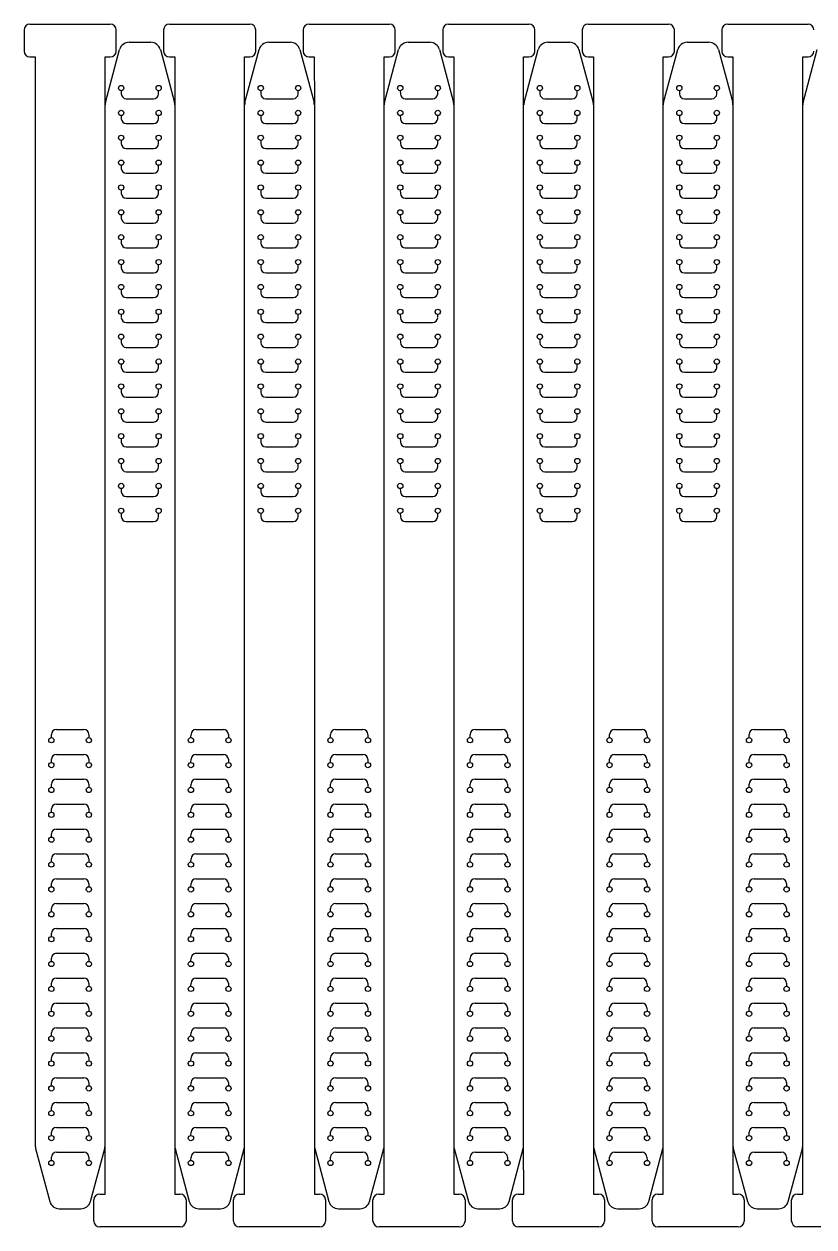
# Model space of a CAD drawing. Header units: millimetres. Extents: x 6 to 888, y 1 to 578.
# Drawn here: x 410.5 to 650.5, y 212.8 to 578.4 of the extents above; entities that cross this region are included whole.
import ezdxf

# ---------------------------------------------------------------- set-up
doc = ezdxf.new("R2010")
doc.units = ezdxf.units.MM

msp = doc.modelspace()

# ---------------------------------------------------------------- linework, layer by layer
for p, q in [((412.26, 578.37), (436.66, 578.37)), ((454.66, 578.37), (479.06, 578.37)), ((497.06, 578.37), (521.46, 578.37)), ((539.46, 578.37), (563.86, 578.37)), ((581.86, 578.37), (606.26, 578.37)), ((624.26, 578.37), (648.66, 578.37)), ((435.07, 222.83), (435.06, 237.44)), ((477.47, 222.83), (477.46, 237.44)), ((519.87, 222.83), (519.86, 237.44)), ((562.27, 222.83), (562.26, 237.44)), ((604.67, 222.83), (604.66, 237.44)), ((647.07, 222.83), (647.06, 237.44))]:
    msp.add_line(p, q)
at = {"color": 7, "linetype": 'Continuous', "lineweight": 25, "true_color": 0xffffff}
for p, q in [((410.46, 576.57), (410.46, 570.17)), ((438.46, 570.17), (438.46, 576.57)), ((452.86, 576.57), (452.86, 570.17)), ((480.86, 570.17), (480.86, 576.57)), ((495.26, 576.57), (495.26, 570.17)), ((523.26, 570.17), (523.26, 576.57)), ((537.66, 576.57), (537.66, 570.17)), ((565.66, 570.17), (565.66, 576.57)), ((580.06, 576.57), (580.06, 570.17)), ((608.06, 570.17), (608.06, 576.57)), ((622.46, 576.57), (622.46, 570.17)), ((435.17, 554.55), (439.48, 570.61)), ((442.37, 572.83), (448.97, 572.83)), ((451.87, 570.61), (456.17, 554.55)), ((477.57, 554.55), (481.88, 570.61)), ((484.77, 572.83), (491.37, 572.83)), ((494.27, 570.61), (498.57, 554.55)), ((519.97, 554.55), (524.28, 570.61)), ((527.17, 572.83), (533.77, 572.83)), ((536.67, 570.61), (540.97, 554.55)), ((562.37, 554.55), (566.68, 570.61)), ((569.57, 572.83), (576.17, 572.83)), ((579.07, 570.61), (583.37, 554.55)), ((604.77, 554.55), (609.08, 570.61)), ((611.97, 572.83), (618.57, 572.83)), ((621.47, 570.61), (625.77, 554.55)), ((647.17, 554.55), (651.48, 570.61)), ((412.26, 568.37), (413.86, 568.37)), ((435.06, 237.43), (435.06, 568.37)), ((435.06, 568.37), (436.66, 568.37)), ((454.66, 568.37), (456.26, 568.37)), ((477.46, 237.43), (477.46, 568.37)), ((477.46, 568.37), (479.06, 568.37)), ((497.06, 568.37), (498.66, 568.37)), ((519.86, 237.43), (519.86, 568.37)), ((519.86, 568.37), (521.46, 568.37)), ((539.46, 568.37), (541.06, 568.37)), ((562.26, 237.43), (562.26, 568.37)), ((562.26, 568.37), (563.86, 568.37)), ((581.86, 568.37), (583.46, 568.37)), ((604.66, 237.43), (604.66, 568.37)), ((604.66, 568.37), (606.26, 568.37)), ((624.26, 568.37), (625.86, 568.37)), ((647.06, 237.43), (647.06, 568.37)), ((647.06, 568.37), (648.66, 568.37)), ((456.27, 553.78), (456.27, 222.83)), ((498.67, 553.78), (498.67, 222.83)), ((541.07, 553.78), (541.07, 222.83)), ((583.47, 553.78), (583.47, 222.83)), ((625.87, 553.78), (625.87, 222.83)), ((413.97, 236.65), (418.27, 220.6)), ((430.66, 220.6), (434.96, 236.65)), ((456.37, 236.65), (460.67, 220.6)), ((473.06, 220.6), (477.36, 236.65)), ((498.77, 236.65), (503.07, 220.6)), ((515.46, 220.6), (519.76, 236.65)), ((541.17, 236.65), (545.47, 220.6)), ((557.86, 220.6), (562.16, 236.65)), ((583.57, 236.65), (587.87, 220.6)), ((600.26, 220.6), (604.56, 236.65)), ((625.97, 236.65), (630.27, 220.6)), ((642.66, 220.6), (646.96, 236.65)), ((431.67, 214.63), (431.67, 221.03)), ((433.47, 222.83), (435.07, 222.83)), ((456.27, 222.83), (457.87, 222.83)), ((459.67, 221.03), (459.67, 214.63)), ((474.07, 214.63), (474.07, 221.03)), ((475.87, 222.83), (477.47, 222.83)), ((498.67, 222.83), (500.27, 222.83)), ((502.07, 221.03), (502.07, 214.63)), ((516.47, 214.63), (516.47, 221.03)), ((518.27, 222.83), (519.87, 222.83)), ((541.07, 222.83), (542.67, 222.83)), ((544.47, 221.03), (544.47, 214.63)), ((558.87, 214.63), (558.87, 221.03)), ((560.67, 222.83), (562.27, 222.83)), ((583.47, 222.83), (585.07, 222.83)), ((586.87, 221.03), (586.87, 214.63)), ((601.27, 214.63), (601.27, 221.03)), ((603.07, 222.83), (604.67, 222.83)), ((625.87, 222.83), (627.47, 222.83)), ((629.27, 221.03), (629.27, 214.63)), ((643.67, 214.63), (643.67, 221.03)), ((645.47, 222.83), (647.07, 222.83)), ((421.17, 218.37), (427.76, 218.37)), ((463.57, 218.37), (470.16, 218.37)), ((505.97, 218.37), (512.56, 218.37)), ((548.37, 218.37), (554.96, 218.37)), ((590.77, 218.37), (597.36, 218.37)), ((633.17, 218.37), (639.76, 218.37)), ((457.87, 212.83), (433.47, 212.83)), ((500.27, 212.83), (475.87, 212.83)), ((542.67, 212.83), (518.27, 212.83)), ((585.07, 212.83), (560.67, 212.83)), ((627.47, 212.83), (603.07, 212.83)), ((669.87, 212.83), (645.47, 212.83))]:
    msp.add_line(p, q, dxfattribs=at)
at = {"lineweight": 25}
for p, q in [((413.86, 568.37), (413.87, 237.4)), ((456.26, 568.37), (456.27, 553.78)), ((498.66, 568.37), (498.67, 553.78)), ((541.06, 568.37), (541.07, 553.78)), ((583.46, 568.37), (583.47, 553.78)), ((625.86, 568.37), (625.87, 553.78))]:
    msp.add_line(p, q, dxfattribs=at)
at = {"linetype": 'Continuous'}
for p, q in [((439.98, 558.13), (440, 557.16)), ((441.5, 555.68), (449.84, 555.68)), ((451.34, 557.16), (451.36, 558.13)), ((482.38, 558.13), (482.4, 557.16)), ((483.9, 555.68), (492.24, 555.68)), ((493.74, 557.16), (493.76, 558.13)), ((524.78, 558.13), (524.8, 557.16)), ((526.3, 555.68), (534.64, 555.68)), ((536.14, 557.16), (536.16, 558.13)), ((567.18, 558.13), (567.2, 557.16)), ((568.7, 555.68), (577.04, 555.68)), ((578.54, 557.16), (578.56, 558.13)), ((609.58, 558.13), (609.6, 557.16)), ((611.1, 555.68), (619.44, 555.68)), ((620.94, 557.16), (620.96, 558.13)), ((439.98, 550.57), (440, 549.6)), ((451.34, 549.6), (451.36, 550.57)), ((482.38, 550.57), (482.4, 549.6)), ((493.74, 549.6), (493.76, 550.57)), ((524.78, 550.57), (524.8, 549.6)), ((536.14, 549.6), (536.16, 550.57)), ((567.18, 550.57), (567.2, 549.6)), ((578.54, 549.6), (578.56, 550.57)), ((609.58, 550.57), (609.6, 549.6)), ((620.94, 549.6), (620.96, 550.57)), ((441.5, 548.12), (449.84, 548.12)), ((483.9, 548.12), (492.24, 548.12)), ((526.3, 548.12), (534.64, 548.12)), ((568.7, 548.12), (577.04, 548.12)), ((611.1, 548.12), (619.44, 548.12)), ((439.98, 543.02), (440, 542.04)), ((451.34, 542.04), (451.36, 543.02)), ((482.38, 543.02), (482.4, 542.04)), ((493.74, 542.04), (493.76, 543.02)), ((524.78, 543.02), (524.8, 542.04)), ((536.14, 542.04), (536.16, 543.02)), ((567.18, 543.02), (567.2, 542.04)), ((578.54, 542.04), (578.56, 543.02)), ((609.58, 543.02), (609.6, 542.04)), ((620.94, 542.04), (620.96, 543.02)), ((441.5, 540.57), (449.84, 540.57)), ((483.9, 540.57), (492.24, 540.57)), ((526.3, 540.57), (534.64, 540.57)), ((568.7, 540.57), (577.04, 540.57)), ((611.1, 540.57), (619.44, 540.57)), ((439.98, 535.46), (440, 534.49)), ((451.34, 534.49), (451.36, 535.46)), ((482.38, 535.46), (482.4, 534.49)), ((493.74, 534.49), (493.76, 535.46)), ((524.78, 535.46), (524.8, 534.49)), ((536.14, 534.49), (536.16, 535.46)), ((567.18, 535.46), (567.2, 534.49)), ((578.54, 534.49), (578.56, 535.46)), ((609.58, 535.46), (609.6, 534.49)), ((620.94, 534.49), (620.96, 535.46)), ((441.5, 533.01), (449.84, 533.01)), ((483.9, 533.01), (492.24, 533.01)), ((526.3, 533.01), (534.64, 533.01)), ((568.7, 533.01), (577.04, 533.01)), ((611.1, 533.01), (619.44, 533.01)), ((439.98, 527.9), (440, 526.93)), ((451.34, 526.93), (451.36, 527.9)), ((482.38, 527.9), (482.4, 526.93)), ((493.74, 526.93), (493.76, 527.9)), ((524.78, 527.9), (524.8, 526.93)), ((536.14, 526.93), (536.16, 527.9)), ((567.18, 527.9), (567.2, 526.93)), ((578.54, 526.93), (578.56, 527.9)), ((609.58, 527.9), (609.6, 526.93)), ((620.94, 526.93), (620.96, 527.9)), ((441.5, 525.45), (449.84, 525.45)), ((483.9, 525.45), (492.24, 525.45)), ((526.3, 525.45), (534.64, 525.45)), ((568.7, 525.45), (577.04, 525.45)), ((611.1, 525.45), (619.44, 525.45)), ((439.98, 520.35), (440, 519.37)), ((451.34, 519.37), (451.36, 520.35)), ((482.38, 520.35), (482.4, 519.37)), ((493.74, 519.37), (493.76, 520.35)), ((524.78, 520.35), (524.8, 519.37)), ((536.14, 519.37), (536.16, 520.35)), ((567.18, 520.35), (567.2, 519.37)), ((578.54, 519.37), (578.56, 520.35)), ((609.58, 520.35), (609.6, 519.37)), ((620.94, 519.37), (620.96, 520.35)), ((441.5, 517.9), (449.84, 517.9)), ((483.9, 517.9), (492.24, 517.9)), ((526.3, 517.9), (534.64, 517.9)), ((568.7, 517.9), (577.04, 517.9)), ((611.1, 517.9), (619.44, 517.9)), ((439.98, 512.79), (440, 511.82)), ((451.34, 511.82), (451.36, 512.79)), ((482.38, 512.79), (482.4, 511.82)), ((493.74, 511.82), (493.76, 512.79)), ((524.78, 512.79), (524.8, 511.82)), ((536.14, 511.82), (536.16, 512.79)), ((567.18, 512.79), (567.2, 511.82)), ((578.54, 511.82), (578.56, 512.79)), ((609.58, 512.79), (609.6, 511.82)), ((620.94, 511.82), (620.96, 512.79)), ((441.5, 510.34), (449.84, 510.34)), ((483.9, 510.34), (492.24, 510.34)), ((526.3, 510.34), (534.64, 510.34)), ((568.7, 510.34), (577.04, 510.34)), ((611.1, 510.34), (619.44, 510.34)), ((439.98, 505.23), (440, 504.26)), ((451.34, 504.26), (451.36, 505.23)), ((482.38, 505.23), (482.4, 504.26)), ((493.74, 504.26), (493.76, 505.23)), ((524.78, 505.23), (524.8, 504.26)), ((536.14, 504.26), (536.16, 505.23)), ((567.18, 505.23), (567.2, 504.26)), ((578.54, 504.26), (578.56, 505.23)), ((609.58, 505.23), (609.6, 504.26)), ((620.94, 504.26), (620.96, 505.23)), ((441.5, 502.78), (449.84, 502.78)), ((483.9, 502.78), (492.24, 502.78)), ((526.3, 502.78), (534.64, 502.78)), ((568.7, 502.78), (577.04, 502.78)), ((611.1, 502.78), (619.44, 502.78)), ((439.98, 497.67), (440, 496.7)), ((451.34, 496.7), (451.36, 497.67)), ((482.38, 497.67), (482.4, 496.7)), ((493.74, 496.7), (493.76, 497.67)), ((524.78, 497.67), (524.8, 496.7)), ((536.14, 496.7), (536.16, 497.67)), ((567.18, 497.67), (567.2, 496.7)), ((578.54, 496.7), (578.56, 497.67)), ((609.58, 497.67), (609.6, 496.7)), ((620.94, 496.7), (620.96, 497.67)), ((441.5, 495.23), (449.84, 495.23)), ((483.9, 495.23), (492.24, 495.23)), ((526.3, 495.23), (534.64, 495.23)), ((568.7, 495.23), (577.04, 495.23)), ((611.1, 495.23), (619.44, 495.23)), ((439.98, 490.12), (440, 489.15)), ((451.34, 489.15), (451.36, 490.12)), ((482.38, 490.12), (482.4, 489.15)), ((493.74, 489.15), (493.76, 490.12)), ((524.78, 490.12), (524.8, 489.15)), ((536.14, 489.15), (536.16, 490.12)), ((567.18, 490.12), (567.2, 489.15)), ((578.54, 489.15), (578.56, 490.12)), ((609.58, 490.12), (609.6, 489.15)), ((620.94, 489.15), (620.96, 490.12)), ((441.5, 487.67), (449.84, 487.67)), ((483.9, 487.67), (492.24, 487.67)), ((526.3, 487.67), (534.64, 487.67)), ((568.7, 487.67), (577.04, 487.67)), ((611.1, 487.67), (619.44, 487.67)), ((439.98, 482.56), (440, 481.59)), ((451.34, 481.59), (451.36, 482.56)), ((482.38, 482.56), (482.4, 481.59)), ((493.74, 481.59), (493.76, 482.56)), ((524.78, 482.56), (524.8, 481.59)), ((536.14, 481.59), (536.16, 482.56)), ((567.18, 482.56), (567.2, 481.59)), ((578.54, 481.59), (578.56, 482.56)), ((609.58, 482.56), (609.6, 481.59)), ((620.94, 481.59), (620.96, 482.56)), ((441.5, 480.11), (449.84, 480.11)), ((483.9, 480.11), (492.24, 480.11)), ((526.3, 480.11), (534.64, 480.11)), ((568.7, 480.11), (577.04, 480.11)), ((611.1, 480.11), (619.44, 480.11)), ((439.98, 475), (440, 474.03)), ((441.5, 472.55), (449.84, 472.55)), ((451.34, 474.03), (451.36, 475)), ((482.38, 475), (482.4, 474.03)), ((483.9, 472.55), (492.24, 472.55)), ((493.74, 474.03), (493.76, 475)), ((524.78, 475), (524.8, 474.03)), ((526.3, 472.55), (534.64, 472.55)), ((536.14, 474.03), (536.16, 475)), ((567.18, 475), (567.2, 474.03)), ((568.7, 472.55), (577.04, 472.55)), ((578.54, 474.03), (578.56, 475)), ((609.58, 475), (609.6, 474.03)), ((611.1, 472.55), (619.44, 472.55)), ((620.94, 474.03), (620.96, 475)), ((439.98, 467.45), (440, 466.47)), ((441.5, 465), (449.84, 465)), ((451.34, 466.47), (451.36, 467.45)), ((482.38, 467.45), (482.4, 466.47)), ((483.9, 465), (492.24, 465)), ((493.74, 466.47), (493.76, 467.45)), ((524.78, 467.45), (524.8, 466.47)), ((526.3, 465), (534.64, 465)), ((536.14, 466.47), (536.16, 467.45)), ((567.18, 467.45), (567.2, 466.47)), ((568.7, 465), (577.04, 465)), ((578.54, 466.47), (578.56, 467.45)), ((609.58, 467.45), (609.6, 466.47)), ((611.1, 465), (619.44, 465)), ((620.94, 466.47), (620.96, 467.45)), ((439.98, 459.89), (440, 458.92)), ((441.5, 457.44), (449.84, 457.44)), ((451.34, 458.92), (451.36, 459.89)), ((482.38, 459.89), (482.4, 458.92)), ((483.9, 457.44), (492.24, 457.44)), ((493.74, 458.92), (493.76, 459.89)), ((524.78, 459.89), (524.8, 458.92)), ((526.3, 457.44), (534.64, 457.44)), ((536.14, 458.92), (536.16, 459.89)), ((567.18, 459.89), (567.2, 458.92)), ((568.7, 457.44), (577.04, 457.44)), ((578.54, 458.92), (578.56, 459.89)), ((609.58, 459.89), (609.6, 458.92)), ((611.1, 457.44), (619.44, 457.44)), ((620.94, 458.92), (620.96, 459.89)), ((439.98, 452.33), (440, 451.36)), ((441.5, 449.88), (449.84, 449.88)), ((451.34, 451.36), (451.36, 452.33)), ((482.38, 452.33), (482.4, 451.36)), ((483.9, 449.88), (492.24, 449.88)), ((493.74, 451.36), (493.76, 452.33)), ((524.78, 452.33), (524.8, 451.36)), ((526.3, 449.88), (534.64, 449.88)), ((536.14, 451.36), (536.16, 452.33)), ((567.18, 452.33), (567.2, 451.36)), ((568.7, 449.88), (577.04, 449.88)), ((578.54, 451.36), (578.56, 452.33)), ((609.58, 452.33), (609.6, 451.36)), ((611.1, 449.88), (619.44, 449.88)), ((620.94, 451.36), (620.96, 452.33)), ((439.98, 444.78), (440, 443.8)), ((441.5, 442.33), (449.84, 442.33)), ((451.34, 443.8), (451.36, 444.78)), ((482.38, 444.78), (482.4, 443.8)), ((483.9, 442.33), (492.24, 442.33)), ((493.74, 443.8), (493.76, 444.78)), ((524.78, 444.78), (524.8, 443.8)), ((526.3, 442.33), (534.64, 442.33)), ((536.14, 443.8), (536.16, 444.78)), ((567.18, 444.78), (567.2, 443.8)), ((568.7, 442.33), (577.04, 442.33)), ((578.54, 443.8), (578.56, 444.78)), ((609.58, 444.78), (609.6, 443.8)), ((611.1, 442.33), (619.44, 442.33)), ((620.94, 443.8), (620.96, 444.78)), ((439.98, 437.22), (440, 436.25)), ((451.34, 436.25), (451.36, 437.22)), ((482.38, 437.22), (482.4, 436.25)), ((493.74, 436.25), (493.76, 437.22)), ((524.78, 437.22), (524.8, 436.25)), ((536.14, 436.25), (536.16, 437.22)), ((567.18, 437.22), (567.2, 436.25)), ((578.54, 436.25), (578.56, 437.22)), ((609.58, 437.22), (609.6, 436.25)), ((620.94, 436.25), (620.96, 437.22)), ((441.5, 434.77), (449.84, 434.77)), ((483.9, 434.77), (492.24, 434.77)), ((526.3, 434.77), (534.64, 434.77)), ((568.7, 434.77), (577.04, 434.77)), ((611.1, 434.77), (619.44, 434.77)), ((439.98, 429.66), (440, 428.69)), ((451.34, 428.69), (451.36, 429.66)), ((482.38, 429.66), (482.4, 428.69)), ((493.74, 428.69), (493.76, 429.66)), ((524.78, 429.66), (524.8, 428.69)), ((536.14, 428.69), (536.16, 429.66)), ((567.18, 429.66), (567.2, 428.69)), ((578.54, 428.69), (578.56, 429.66)), ((609.58, 429.66), (609.6, 428.69)), ((620.94, 428.69), (620.96, 429.66)), ((441.5, 427.21), (449.84, 427.21)), ((483.9, 427.21), (492.24, 427.21)), ((526.3, 427.21), (534.64, 427.21)), ((568.7, 427.21), (577.04, 427.21)), ((611.1, 427.21), (619.44, 427.21)), ((418.78, 361.54), (418.79, 362.51)), ((420.29, 363.99), (428.64, 363.99)), ((430.14, 362.51), (430.15, 361.54)), ((461.18, 361.54), (461.19, 362.51)), ((462.69, 363.99), (471.04, 363.99)), ((472.54, 362.51), (472.55, 361.54)), ((503.58, 361.54), (503.59, 362.51)), ((505.09, 363.99), (513.44, 363.99)), ((514.94, 362.51), (514.95, 361.54)), ((545.98, 361.54), (545.99, 362.51)), ((547.49, 363.99), (555.84, 363.99)), ((557.34, 362.51), (557.35, 361.54)), ((588.38, 361.54), (588.39, 362.51)), ((589.89, 363.99), (598.24, 363.99)), ((599.74, 362.51), (599.75, 361.54)), ((630.78, 361.54), (630.79, 362.51)), ((632.29, 363.99), (640.64, 363.99)), ((642.14, 362.51), (642.15, 361.54)), ((418.78, 353.98), (418.79, 354.96)), ((420.29, 356.43), (428.64, 356.43)), ((430.14, 354.96), (430.15, 353.98)), ((461.18, 353.98), (461.19, 354.96)), ((462.69, 356.43), (471.04, 356.43)), ((472.54, 354.96), (472.55, 353.98)), ((503.58, 353.98), (503.59, 354.96)), ((505.09, 356.43), (513.44, 356.43)), ((514.94, 354.96), (514.95, 353.98)), ((545.98, 353.98), (545.99, 354.96)), ((547.49, 356.43), (555.84, 356.43)), ((557.34, 354.96), (557.35, 353.98)), ((588.38, 353.98), (588.39, 354.96)), ((589.89, 356.43), (598.24, 356.43)), ((599.74, 354.96), (599.75, 353.98)), ((630.78, 353.98), (630.79, 354.96)), ((632.29, 356.43), (640.64, 356.43)), ((642.14, 354.96), (642.15, 353.98)), ((418.78, 346.43), (418.79, 347.4)), ((420.29, 348.88), (428.64, 348.88)), ((430.14, 347.4), (430.15, 346.43)), ((461.18, 346.43), (461.19, 347.4)), ((462.69, 348.88), (471.04, 348.88)), ((472.54, 347.4), (472.55, 346.43)), ((503.58, 346.43), (503.59, 347.4)), ((505.09, 348.88), (513.44, 348.88)), ((514.94, 347.4), (514.95, 346.43)), ((545.98, 346.43), (545.99, 347.4)), ((547.49, 348.88), (555.84, 348.88)), ((557.34, 347.4), (557.35, 346.43)), ((588.38, 346.43), (588.39, 347.4)), ((589.89, 348.88), (598.24, 348.88)), ((599.74, 347.4), (599.75, 346.43)), ((630.78, 346.43), (630.79, 347.4)), ((632.29, 348.88), (640.64, 348.88)), ((642.14, 347.4), (642.15, 346.43)), ((420.29, 341.32), (428.64, 341.32)), ((462.69, 341.32), (471.04, 341.32)), ((505.09, 341.32), (513.44, 341.32)), ((547.49, 341.32), (555.84, 341.32)), ((589.89, 341.32), (598.24, 341.32)), ((632.29, 341.32), (640.64, 341.32)), ((418.78, 338.87), (418.79, 339.84)), ((430.14, 339.84), (430.15, 338.87)), ((461.18, 338.87), (461.19, 339.84)), ((472.54, 339.84), (472.55, 338.87)), ((503.58, 338.87), (503.59, 339.84)), ((514.94, 339.84), (514.95, 338.87)), ((545.98, 338.87), (545.99, 339.84)), ((557.34, 339.84), (557.35, 338.87)), ((588.38, 338.87), (588.39, 339.84)), ((599.74, 339.84), (599.75, 338.87)), ((630.78, 338.87), (630.79, 339.84)), ((642.14, 339.84), (642.15, 338.87)), ((420.29, 333.76), (428.64, 333.76)), ((462.69, 333.76), (471.04, 333.76)), ((505.09, 333.76), (513.44, 333.76)), ((547.49, 333.76), (555.84, 333.76)), ((589.89, 333.76), (598.24, 333.76)), ((632.29, 333.76), (640.64, 333.76)), ((418.78, 331.31), (418.79, 332.29)), ((430.14, 332.29), (430.15, 331.31)), ((461.18, 331.31), (461.19, 332.29)), ((472.54, 332.29), (472.55, 331.31)), ((503.58, 331.31), (503.59, 332.29)), ((514.94, 332.29), (514.95, 331.31)), ((545.98, 331.31), (545.99, 332.29)), ((557.34, 332.29), (557.35, 331.31)), ((588.38, 331.31), (588.39, 332.29)), ((599.74, 332.29), (599.75, 331.31)), ((630.78, 331.31), (630.79, 332.29)), ((642.14, 332.29), (642.15, 331.31)), ((420.29, 326.2), (428.64, 326.2)), ((462.69, 326.2), (471.04, 326.2)), ((505.09, 326.2), (513.44, 326.2)), ((547.49, 326.2), (555.84, 326.2)), ((589.89, 326.2), (598.24, 326.2)), ((632.29, 326.2), (640.64, 326.2)), ((418.78, 323.76), (418.79, 324.73)), ((430.14, 324.73), (430.15, 323.76)), ((461.18, 323.76), (461.19, 324.73)), ((472.54, 324.73), (472.55, 323.76)), ((503.58, 323.76), (503.59, 324.73)), ((514.94, 324.73), (514.95, 323.76)), ((545.98, 323.76), (545.99, 324.73)), ((557.34, 324.73), (557.35, 323.76)), ((588.38, 323.76), (588.39, 324.73)), ((599.74, 324.73), (599.75, 323.76)), ((630.78, 323.76), (630.79, 324.73)), ((642.14, 324.73), (642.15, 323.76)), ((420.29, 318.65), (428.64, 318.65)), ((462.69, 318.65), (471.04, 318.65)), ((505.09, 318.65), (513.44, 318.65)), ((547.49, 318.65), (555.84, 318.65)), ((589.89, 318.65), (598.24, 318.65)), ((632.29, 318.65), (640.64, 318.65)), ((418.78, 316.2), (418.79, 317.17)), ((430.14, 317.17), (430.15, 316.2)), ((461.18, 316.2), (461.19, 317.17)), ((472.54, 317.17), (472.55, 316.2)), ((503.58, 316.2), (503.59, 317.17)), ((514.94, 317.17), (514.95, 316.2)), ((545.98, 316.2), (545.99, 317.17)), ((557.34, 317.17), (557.35, 316.2)), ((588.38, 316.2), (588.39, 317.17)), ((599.74, 317.17), (599.75, 316.2)), ((630.78, 316.2), (630.79, 317.17)), ((642.14, 317.17), (642.15, 316.2)), ((420.29, 311.09), (428.64, 311.09)), ((462.69, 311.09), (471.04, 311.09)), ((505.09, 311.09), (513.44, 311.09)), ((547.49, 311.09), (555.84, 311.09)), ((589.89, 311.09), (598.24, 311.09)), ((632.29, 311.09), (640.64, 311.09)), ((418.78, 308.64), (418.79, 309.61)), ((430.14, 309.61), (430.15, 308.64)), ((461.18, 308.64), (461.19, 309.61)), ((472.54, 309.61), (472.55, 308.64)), ((503.58, 308.64), (503.59, 309.61)), ((514.94, 309.61), (514.95, 308.64)), ((545.98, 308.64), (545.99, 309.61)), ((557.34, 309.61), (557.35, 308.64)), ((588.38, 308.64), (588.39, 309.61)), ((599.74, 309.61), (599.75, 308.64)), ((630.78, 308.64), (630.79, 309.61)), ((642.14, 309.61), (642.15, 308.64)), ((420.29, 303.53), (428.64, 303.53)), ((462.69, 303.53), (471.04, 303.53)), ((505.09, 303.53), (513.44, 303.53)), ((547.49, 303.53), (555.84, 303.53)), ((589.89, 303.53), (598.24, 303.53)), ((632.29, 303.53), (640.64, 303.53)), ((418.78, 301.09), (418.79, 302.06)), ((430.14, 302.06), (430.15, 301.09)), ((461.18, 301.09), (461.19, 302.06)), ((472.54, 302.06), (472.55, 301.09)), ((503.58, 301.09), (503.59, 302.06)), ((514.94, 302.06), (514.95, 301.09)), ((545.98, 301.09), (545.99, 302.06)), ((557.34, 302.06), (557.35, 301.09)), ((588.38, 301.09), (588.39, 302.06)), ((599.74, 302.06), (599.75, 301.09)), ((630.78, 301.09), (630.79, 302.06)), ((642.14, 302.06), (642.15, 301.09)), ((418.78, 293.53), (418.79, 294.5)), ((420.29, 295.98), (428.64, 295.98)), ((430.14, 294.5), (430.15, 293.53)), ((461.18, 293.53), (461.19, 294.5)), ((462.69, 295.98), (471.04, 295.98)), ((472.54, 294.5), (472.55, 293.53)), ((503.58, 293.53), (503.59, 294.5)), ((505.09, 295.98), (513.44, 295.98)), ((514.94, 294.5), (514.95, 293.53)), ((545.98, 293.53), (545.99, 294.5)), ((547.49, 295.98), (555.84, 295.98)), ((557.34, 294.5), (557.35, 293.53)), ((588.38, 293.53), (588.39, 294.5)), ((589.89, 295.98), (598.24, 295.98)), ((599.74, 294.5), (599.75, 293.53)), ((630.78, 293.53), (630.79, 294.5)), ((632.29, 295.98), (640.64, 295.98)), ((642.14, 294.5), (642.15, 293.53)), ((418.78, 285.97), (418.79, 286.94)), ((420.29, 288.42), (428.64, 288.42)), ((430.14, 286.94), (430.15, 285.97)), ((461.18, 285.97), (461.19, 286.94)), ((462.69, 288.42), (471.04, 288.42)), ((472.54, 286.94), (472.55, 285.97)), ((503.58, 285.97), (503.59, 286.94)), ((505.09, 288.42), (513.44, 288.42)), ((514.94, 286.94), (514.95, 285.97)), ((545.98, 285.97), (545.99, 286.94)), ((547.49, 288.42), (555.84, 288.42)), ((557.34, 286.94), (557.35, 285.97)), ((588.38, 285.97), (588.39, 286.94)), ((589.89, 288.42), (598.24, 288.42)), ((599.74, 286.94), (599.75, 285.97)), ((630.78, 285.97), (630.79, 286.94)), ((632.29, 288.42), (640.64, 288.42)), ((642.14, 286.94), (642.15, 285.97)), ((418.78, 278.41), (418.79, 279.39)), ((420.29, 280.86), (428.64, 280.86)), ((430.14, 279.39), (430.15, 278.41)), ((461.18, 278.41), (461.19, 279.39)), ((462.69, 280.86), (471.04, 280.86)), ((472.54, 279.39), (472.55, 278.41)), ((503.58, 278.41), (503.59, 279.39)), ((505.09, 280.86), (513.44, 280.86)), ((514.94, 279.39), (514.95, 278.41)), ((545.98, 278.41), (545.99, 279.39)), ((547.49, 280.86), (555.84, 280.86)), ((557.34, 279.39), (557.35, 278.41)), ((588.38, 278.41), (588.39, 279.39)), ((589.89, 280.86), (598.24, 280.86)), ((599.74, 279.39), (599.75, 278.41)), ((630.78, 278.41), (630.79, 279.39)), ((632.29, 280.86), (640.64, 280.86)), ((642.14, 279.39), (642.15, 278.41)), ((418.78, 270.86), (418.79, 271.83)), ((420.29, 273.31), (428.64, 273.31)), ((430.14, 271.83), (430.15, 270.86)), ((461.18, 270.86), (461.19, 271.83)), ((462.69, 273.31), (471.04, 273.31)), ((472.54, 271.83), (472.55, 270.86)), ((503.58, 270.86), (503.59, 271.83)), ((505.09, 273.31), (513.44, 273.31)), ((514.94, 271.83), (514.95, 270.86)), ((545.98, 270.86), (545.99, 271.83)), ((547.49, 273.31), (555.84, 273.31)), ((557.34, 271.83), (557.35, 270.86)), ((588.38, 270.86), (588.39, 271.83)), ((589.89, 273.31), (598.24, 273.31)), ((599.74, 271.83), (599.75, 270.86)), ((630.78, 270.86), (630.79, 271.83)), ((632.29, 273.31), (640.64, 273.31)), ((642.14, 271.83), (642.15, 270.86)), ((418.78, 263.3), (418.79, 264.27)), ((420.29, 265.75), (428.64, 265.75)), ((430.14, 264.27), (430.15, 263.3)), ((461.18, 263.3), (461.19, 264.27)), ((462.69, 265.75), (471.04, 265.75)), ((472.54, 264.27), (472.55, 263.3)), ((503.58, 263.3), (503.59, 264.27)), ((505.09, 265.75), (513.44, 265.75)), ((514.94, 264.27), (514.95, 263.3)), ((545.98, 263.3), (545.99, 264.27)), ((547.49, 265.75), (555.84, 265.75)), ((557.34, 264.27), (557.35, 263.3)), ((588.38, 263.3), (588.39, 264.27)), ((589.89, 265.75), (598.24, 265.75)), ((599.74, 264.27), (599.75, 263.3)), ((630.78, 263.3), (630.79, 264.27)), ((632.29, 265.75), (640.64, 265.75)), ((642.14, 264.27), (642.15, 263.3)), ((418.78, 255.74), (418.79, 256.72)), ((420.29, 258.19), (428.64, 258.19)), ((430.14, 256.72), (430.15, 255.74)), ((461.18, 255.74), (461.19, 256.72)), ((462.69, 258.19), (471.04, 258.19)), ((472.54, 256.72), (472.55, 255.74)), ((503.58, 255.74), (503.59, 256.72)), ((505.09, 258.19), (513.44, 258.19)), ((514.94, 256.72), (514.95, 255.74)), ((545.98, 255.74), (545.99, 256.72)), ((547.49, 258.19), (555.84, 258.19)), ((557.34, 256.72), (557.35, 255.74)), ((588.38, 255.74), (588.39, 256.72)), ((589.89, 258.19), (598.24, 258.19)), ((599.74, 256.72), (599.75, 255.74)), ((630.78, 255.74), (630.79, 256.72)), ((632.29, 258.19), (640.64, 258.19)), ((642.14, 256.72), (642.15, 255.74)), ((418.78, 248.19), (418.79, 249.16)), ((420.29, 250.63), (428.64, 250.63)), ((430.14, 249.16), (430.15, 248.19)), ((461.18, 248.19), (461.19, 249.16)), ((462.69, 250.63), (471.04, 250.63)), ((472.54, 249.16), (472.55, 248.19)), ((503.58, 248.19), (503.59, 249.16)), ((505.09, 250.63), (513.44, 250.63)), ((514.94, 249.16), (514.95, 248.19)), ((545.98, 248.19), (545.99, 249.16)), ((547.49, 250.63), (555.84, 250.63)), ((557.34, 249.16), (557.35, 248.19)), ((588.38, 248.19), (588.39, 249.16)), ((589.89, 250.63), (598.24, 250.63)), ((599.74, 249.16), (599.75, 248.19)), ((630.78, 248.19), (630.79, 249.16)), ((632.29, 250.63), (640.64, 250.63)), ((642.14, 249.16), (642.15, 248.19)), ((418.78, 240.63), (418.79, 241.6)), ((420.29, 243.08), (428.64, 243.08)), ((430.14, 241.6), (430.15, 240.63)), ((461.18, 240.63), (461.19, 241.6)), ((462.69, 243.08), (471.04, 243.08)), ((472.54, 241.6), (472.55, 240.63)), ((503.58, 240.63), (503.59, 241.6)), ((505.09, 243.08), (513.44, 243.08)), ((514.94, 241.6), (514.95, 240.63)), ((545.98, 240.63), (545.99, 241.6)), ((547.49, 243.08), (555.84, 243.08)), ((557.34, 241.6), (557.35, 240.63)), ((588.38, 240.63), (588.39, 241.6)), ((589.89, 243.08), (598.24, 243.08)), ((599.74, 241.6), (599.75, 240.63)), ((630.78, 240.63), (630.79, 241.6)), ((632.29, 243.08), (640.64, 243.08)), ((642.14, 241.6), (642.15, 240.63)), ((418.78, 233.07), (418.79, 234.04)), ((420.29, 235.52), (428.64, 235.52)), ((430.14, 234.04), (430.15, 233.07)), ((461.18, 233.07), (461.19, 234.04)), ((462.69, 235.52), (471.04, 235.52)), ((472.54, 234.04), (472.55, 233.07)), ((503.58, 233.07), (503.59, 234.04)), ((505.09, 235.52), (513.44, 235.52)), ((514.94, 234.04), (514.95, 233.07)), ((545.98, 233.07), (545.99, 234.04)), ((547.49, 235.52), (555.84, 235.52)), ((557.34, 234.04), (557.35, 233.07)), ((588.38, 233.07), (588.39, 234.04)), ((589.89, 235.52), (598.24, 235.52)), ((599.74, 234.04), (599.75, 233.07)), ((630.78, 233.07), (630.79, 234.04)), ((632.29, 235.52), (640.64, 235.52)), ((642.14, 234.04), (642.15, 233.07))]:
    msp.add_line(p, q, dxfattribs=at)
for centre in [(439.97, 558.93), (451.37, 558.93), (482.37, 558.93), (493.77, 558.93), (524.77, 558.93), (536.17, 558.93), (567.17, 558.93), (578.57, 558.93), (609.57, 558.93), (620.97, 558.93), (439.97, 551.37), (451.37, 551.37), (482.37, 551.37), (493.77, 551.37), (524.77, 551.37), (536.17, 551.37), (567.17, 551.37), (578.57, 551.37), (609.57, 551.37), (620.97, 551.37), (439.97, 543.82), (451.37, 543.82), (482.37, 543.82), (493.77, 543.82), (524.77, 543.82), (536.17, 543.82), (567.17, 543.82), (578.57, 543.82), (609.57, 543.82), (620.97, 543.82), (439.97, 536.26), (451.37, 536.26), (482.37, 536.26), (493.77, 536.26), (524.77, 536.26), (536.17, 536.26), (567.17, 536.26), (578.57, 536.26), (609.57, 536.26), (620.97, 536.26), (439.97, 528.7), (451.37, 528.7), (482.37, 528.7), (493.77, 528.7), (524.77, 528.7), (536.17, 528.7), (567.17, 528.7), (578.57, 528.7), (609.57, 528.7), (620.97, 528.7), (439.97, 521.15), (451.37, 521.15), (482.37, 521.15), (493.77, 521.15), (524.77, 521.15), (536.17, 521.15), (567.17, 521.15), (578.57, 521.15), (609.57, 521.15), (620.97, 521.15), (439.97, 513.59), (451.37, 513.59), (482.37, 513.59), (493.77, 513.59), (524.77, 513.59), (536.17, 513.59), (567.17, 513.59), (578.57, 513.59), (609.57, 513.59), (620.97, 513.59), (439.97, 506.03), (451.37, 506.03), (482.37, 506.03), (493.77, 506.03), (524.77, 506.03), (536.17, 506.03), (567.17, 506.03), (578.57, 506.03), (609.57, 506.03), (620.97, 506.03), (439.97, 498.47), (451.37, 498.47), (482.37, 498.47), (493.77, 498.47), (524.77, 498.47), (536.17, 498.47), (567.17, 498.47), (578.57, 498.47), (609.57, 498.47), (620.97, 498.47), (439.97, 490.92), (451.37, 490.92), (482.37, 490.92), (493.77, 490.92), (524.77, 490.92), (536.17, 490.92), (567.17, 490.92), (578.57, 490.92), (609.57, 490.92), (620.97, 490.92), (439.97, 483.36), (451.37, 483.36), (482.37, 483.36), (493.77, 483.36), (524.77, 483.36), (536.17, 483.36), (567.17, 483.36), (578.57, 483.36), (609.57, 483.36), (620.97, 483.36), (439.97, 475.8), (451.37, 475.8), (482.37, 475.8), (493.77, 475.8), (524.77, 475.8), (536.17, 475.8), (567.17, 475.8), (578.57, 475.8), (609.57, 475.8), (620.97, 475.8), (439.97, 468.25), (451.37, 468.25), (482.37, 468.25), (493.77, 468.25), (524.77, 468.25), (536.17, 468.25), (567.17, 468.25), (578.57, 468.25), (609.57, 468.25), (620.97, 468.25), (439.97, 460.69), (451.37, 460.69), (482.37, 460.69), (493.77, 460.69), (524.77, 460.69), (536.17, 460.69), (567.17, 460.69), (578.57, 460.69), (609.57, 460.69), (620.97, 460.69), (439.97, 453.13), (451.37, 453.13), (482.37, 453.13), (493.77, 453.13), (524.77, 453.13), (536.17, 453.13), (567.17, 453.13), (578.57, 453.13), (609.57, 453.13), (620.97, 453.13), (439.97, 445.58), (451.37, 445.58), (482.37, 445.58), (493.77, 445.58), (524.77, 445.58), (536.17, 445.58), (567.17, 445.58), (578.57, 445.58), (609.57, 445.58), (620.97, 445.58), (439.97, 438.02), (451.37, 438.02), (482.37, 438.02), (493.77, 438.02), (524.77, 438.02), (536.17, 438.02), (567.17, 438.02), (578.57, 438.02), (609.57, 438.02), (620.97, 438.02), (439.97, 430.46), (451.37, 430.46), (482.37, 430.46), (493.77, 430.46), (524.77, 430.46), (536.17, 430.46), (567.17, 430.46), (578.57, 430.46), (609.57, 430.46), (620.97, 430.46), (418.76, 360.74), (430.16, 360.74), (461.16, 360.74), (472.56, 360.74), (503.56, 360.74), (514.96, 360.74), (545.96, 360.74), (557.36, 360.74), (588.36, 360.74), (599.76, 360.74), (630.76, 360.74), (642.16, 360.74), (418.76, 353.18), (430.16, 353.18), (461.16, 353.18), (472.56, 353.18), (503.56, 353.18), (514.96, 353.18), (545.96, 353.18), (557.36, 353.18), (588.36, 353.18), (599.76, 353.18), (630.76, 353.18), (642.16, 353.18), (418.76, 345.63), (430.16, 345.63), (461.16, 345.63), (472.56, 345.63), (503.56, 345.63), (514.96, 345.63), (545.96, 345.63), (557.36, 345.63), (588.36, 345.63), (599.76, 345.63), (630.76, 345.63), (642.16, 345.63), (418.76, 338.07), (430.16, 338.07), (461.16, 338.07), (472.56, 338.07), (503.56, 338.07), (514.96, 338.07), (545.96, 338.07), (557.36, 338.07), (588.36, 338.07), (599.76, 338.07), (630.76, 338.07), (642.16, 338.07), (418.76, 330.51), (430.16, 330.51), (461.16, 330.51), (472.56, 330.51), (503.56, 330.51), (514.96, 330.51), (545.96, 330.51), (557.36, 330.51), (588.36, 330.51), (599.76, 330.51), (630.76, 330.51), (642.16, 330.51), (418.76, 322.96), (430.16, 322.96), (461.16, 322.96), (472.56, 322.96), (503.56, 322.96), (514.96, 322.96), (545.96, 322.96), (557.36, 322.96), (588.36, 322.96), (599.76, 322.96), (630.76, 322.96), (642.16, 322.96), (418.76, 315.4), (430.16, 315.4), (461.16, 315.4), (472.56, 315.4), (503.56, 315.4), (514.96, 315.4), (545.96, 315.4), (557.36, 315.4), (588.36, 315.4), (599.76, 315.4), (630.76, 315.4), (642.16, 315.4), (418.76, 307.84), (430.16, 307.84), (461.16, 307.84), (472.56, 307.84), (503.56, 307.84), (514.96, 307.84), (545.96, 307.84), (557.36, 307.84), (588.36, 307.84), (599.76, 307.84), (630.76, 307.84), (642.16, 307.84), (418.76, 300.29), (430.16, 300.29), (461.16, 300.29), (472.56, 300.29), (503.56, 300.29), (514.96, 300.29), (545.96, 300.29), (557.36, 300.29), (588.36, 300.29), (599.76, 300.29), (630.76, 300.29), (642.16, 300.29), (418.76, 292.73), (430.16, 292.73), (461.16, 292.73), (472.56, 292.73), (503.56, 292.73), (514.96, 292.73), (545.96, 292.73), (557.36, 292.73), (588.36, 292.73), (599.76, 292.73), (630.76, 292.73), (642.16, 292.73), (418.76, 285.17), (430.16, 285.17), (461.16, 285.17), (472.56, 285.17), (503.56, 285.17), (514.96, 285.17), (545.96, 285.17), (557.36, 285.17), (588.36, 285.17), (599.76, 285.17), (630.76, 285.17), (642.16, 285.17), (418.76, 277.61), (430.16, 277.61), (461.16, 277.61), (472.56, 277.61), (503.56, 277.61), (514.96, 277.61), (545.96, 277.61), (557.36, 277.61), (588.36, 277.61), (599.76, 277.61), (630.76, 277.61), (642.16, 277.61), (418.76, 270.06), (430.16, 270.06), (461.16, 270.06), (472.56, 270.06), (503.56, 270.06), (514.96, 270.06), (545.96, 270.06), (557.36, 270.06), (588.36, 270.06), (599.76, 270.06), (630.76, 270.06), (642.16, 270.06), (418.76, 262.5), (430.16, 262.5), (461.16, 262.5), (472.56, 262.5), (503.56, 262.5), (514.96, 262.5), (545.96, 262.5), (557.36, 262.5), (588.36, 262.5), (599.76, 262.5), (630.76, 262.5), (642.16, 262.5), (418.76, 254.94), (430.16, 254.94), (461.16, 254.94), (472.56, 254.94), (503.56, 254.94), (514.96, 254.94), (545.96, 254.94), (557.36, 254.94), (588.36, 254.94), (599.76, 254.94), (630.76, 254.94), (642.16, 254.94), (418.76, 247.39), (430.16, 247.39), (461.16, 247.39), (472.56, 247.39), (503.56, 247.39), (514.96, 247.39), (545.96, 247.39), (557.36, 247.39), (588.36, 247.39), (599.76, 247.39), (630.76, 247.39), (642.16, 247.39), (418.76, 239.83), (430.16, 239.83), (461.16, 239.83), (472.56, 239.83), (503.56, 239.83), (514.96, 239.83), (545.96, 239.83), (557.36, 239.83), (588.36, 239.83), (599.76, 239.83), (630.76, 239.83), (642.16, 239.83), (418.76, 232.27), (430.16, 232.27), (461.16, 232.27), (472.56, 232.27), (503.56, 232.27), (514.96, 232.27), (545.96, 232.27), (557.36, 232.27), (588.36, 232.27), (599.76, 232.27), (630.76, 232.27), (642.16, 232.27)]:
    msp.add_circle(centre, 0.8, dxfattribs=at)
at = {"color": 7, "linetype": 'Continuous', "lineweight": 25, "true_color": 0xffffff}
for centre, radius, start, end in [((412.26, 576.57), 1.8, 90, 180), ((436.66, 576.57), 1.8, 0, 90), ((454.66, 576.57), 1.8, 90, 180), ((479.06, 576.57), 1.8, 0, 90), ((497.06, 576.57), 1.8, 90, 180), ((521.46, 576.57), 1.8, 0, 90), ((539.46, 576.57), 1.8, 90, 180), ((563.86, 576.57), 1.8, 0, 90), ((581.86, 576.57), 1.8, 90, 180), ((606.26, 576.57), 1.8, 0, 90), ((624.26, 576.57), 1.8, 90, 180), ((648.66, 576.57), 1.8, 0, 90), ((442.37, 569.83), 3, 90, 165), ((448.97, 569.83), 3, 15, 90), ((484.77, 569.83), 3, 90, 165), ((491.37, 569.83), 3, 15, 90), ((527.17, 569.83), 3, 90, 165), ((533.77, 569.83), 3, 15, 90), ((569.57, 569.83), 3, 90, 165), ((576.17, 569.83), 3, 15, 90), ((611.97, 569.83), 3, 90, 165), ((618.57, 569.83), 3, 15, 90), ((412.26, 570.17), 1.8, 180, 270), ((436.66, 570.17), 1.8, 270, 0), ((454.66, 570.17), 1.8, 180, 270), ((479.06, 570.17), 1.8, 270, 0), ((497.06, 570.17), 1.8, 180, 270), ((521.46, 570.17), 1.8, 270, 0), ((539.46, 570.17), 1.8, 180, 270), ((563.86, 570.17), 1.8, 270, 0), ((581.86, 570.17), 1.8, 180, 270), ((606.26, 570.17), 1.8, 270, 0), ((624.26, 570.17), 1.8, 180, 270), ((648.66, 570.17), 1.8, 270, 0), ((438.07, 553.78), 3, 165, 180), ((453.27, 553.78), 3, 0, 15), ((480.47, 553.78), 3, 165, 180), ((495.67, 553.78), 3, 0, 15), ((522.87, 553.78), 3, 165, 180), ((538.07, 553.78), 3, 0, 15), ((565.27, 553.78), 3, 165, 180), ((580.47, 553.78), 3, 0, 15), ((607.67, 553.78), 3, 165, 180), ((622.87, 553.78), 3, 0, 15), ((650.07, 553.78), 3, 165, 180), ((416.45, 237.35), 2.58, 178.803, 195.6065), ((432.06, 237.43), 3, 345, 0), ((458.85, 237.35), 2.58, 178.803, 195.6065), ((474.46, 237.43), 3, 345, 0), ((501.25, 237.35), 2.58, 178.803, 195.6065), ((516.86, 237.43), 3, 345, 0), ((543.65, 237.35), 2.58, 178.803, 195.6065), ((559.26, 237.43), 3, 345, 0), ((586.05, 237.35), 2.58, 178.803, 195.6065), ((601.66, 237.43), 3, 345, 0), ((628.45, 237.35), 2.58, 178.803, 195.6065), ((644.06, 237.43), 3, 345, 0), ((421.17, 221.37), 3, 195, 270), ((427.76, 221.37), 3, 270, 345), ((433.47, 221.03), 1.8, 90, 180), ((457.87, 221.03), 1.8, 0, 90), ((463.57, 221.37), 3, 195, 270), ((470.16, 221.37), 3, 270, 345), ((475.87, 221.03), 1.8, 90, 180), ((500.27, 221.03), 1.8, 0, 90), ((505.97, 221.37), 3, 195, 270), ((512.56, 221.37), 3, 270, 345), ((518.27, 221.03), 1.8, 90, 180), ((542.67, 221.03), 1.8, 0, 90), ((548.37, 221.37), 3, 195, 270), ((554.96, 221.37), 3, 270, 345), ((560.67, 221.03), 1.8, 90, 180), ((585.07, 221.03), 1.8, 0, 90), ((590.77, 221.37), 3, 195, 270), ((597.36, 221.37), 3, 270, 345), ((603.07, 221.03), 1.8, 90, 180), ((627.47, 221.03), 1.8, 0, 90), ((633.17, 221.37), 3, 195, 270), ((639.76, 221.37), 3, 270, 345), ((645.47, 221.03), 1.8, 90, 180), ((433.47, 214.63), 1.8, 180, 270), ((457.87, 214.63), 1.8, 270, 0), ((475.87, 214.63), 1.8, 180, 270), ((500.27, 214.63), 1.8, 270, 0), ((518.27, 214.63), 1.8, 180, 270), ((542.67, 214.63), 1.8, 270, 0), ((560.67, 214.63), 1.8, 180, 270), ((585.07, 214.63), 1.8, 270, 0), ((603.07, 214.63), 1.8, 180, 270), ((627.47, 214.63), 1.8, 270, 0), ((645.47, 214.63), 1.8, 180, 270)]:
    msp.add_arc(centre, radius, start, end, dxfattribs=at)
at = {"linetype": 'Continuous'}
for centre, start, end in [((441.5, 557.18), 180.9078, 270), ((449.84, 557.18), 270, 359.0922), ((483.9, 557.18), 180.9078, 270), ((492.24, 557.18), 270, 359.0922), ((526.3, 557.18), 180.9078, 270), ((534.64, 557.18), 270, 359.0922), ((568.7, 557.18), 180.9078, 270), ((577.04, 557.18), 270, 359.0922), ((611.1, 557.18), 180.9078, 270), ((619.44, 557.18), 270, 359.0922), ((441.5, 549.62), 180.9078, 270), ((449.84, 549.62), 270, 359.0922), ((483.9, 549.62), 180.9078, 270), ((492.24, 549.62), 270, 359.0922), ((526.3, 549.62), 180.9078, 270), ((534.64, 549.62), 270, 359.0922), ((568.7, 549.62), 180.9078, 270), ((577.04, 549.62), 270, 359.0922), ((611.1, 549.62), 180.9078, 270), ((619.44, 549.62), 270, 359.0922), ((441.5, 542.07), 180.9078, 270), ((449.84, 542.07), 270, 359.0922), ((483.9, 542.07), 180.9078, 270), ((492.24, 542.07), 270, 359.0922), ((526.3, 542.07), 180.9078, 270), ((534.64, 542.07), 270, 359.0922), ((568.7, 542.07), 180.9078, 270), ((577.04, 542.07), 270, 359.0922), ((611.1, 542.07), 180.9078, 270), ((619.44, 542.07), 270, 359.0922), ((441.5, 534.51), 180.9078, 270), ((449.84, 534.51), 270, 359.0922), ((483.9, 534.51), 180.9078, 270), ((492.24, 534.51), 270, 359.0922), ((526.3, 534.51), 180.9078, 270), ((534.64, 534.51), 270, 359.0922), ((568.7, 534.51), 180.9078, 270), ((577.04, 534.51), 270, 359.0922), ((611.1, 534.51), 180.9078, 270), ((619.44, 534.51), 270, 359.0922), ((441.5, 526.95), 180.9078, 270), ((449.84, 526.95), 270, 359.0922), ((483.9, 526.95), 180.9078, 270), ((492.24, 526.95), 270, 359.0922), ((526.3, 526.95), 180.9078, 270), ((534.64, 526.95), 270, 359.0922), ((568.7, 526.95), 180.9078, 270), ((577.04, 526.95), 270, 359.0922), ((611.1, 526.95), 180.9078, 270), ((619.44, 526.95), 270, 359.0922), ((441.5, 519.4), 180.9078, 270), ((449.84, 519.4), 270, 359.0922), ((483.9, 519.4), 180.9078, 270), ((492.24, 519.4), 270, 359.0922), ((526.3, 519.4), 180.9078, 270), ((534.64, 519.4), 270, 359.0922), ((568.7, 519.4), 180.9078, 270), ((577.04, 519.4), 270, 359.0922), ((611.1, 519.4), 180.9078, 270), ((619.44, 519.4), 270, 359.0922), ((441.5, 511.84), 180.9078, 270), ((449.84, 511.84), 270, 359.0922), ((483.9, 511.84), 180.9078, 270), ((492.24, 511.84), 270, 359.0922), ((526.3, 511.84), 180.9078, 270), ((534.64, 511.84), 270, 359.0922), ((568.7, 511.84), 180.9078, 270), ((577.04, 511.84), 270, 359.0922), ((611.1, 511.84), 180.9078, 270), ((619.44, 511.84), 270, 359.0922), ((441.5, 504.28), 180.9078, 270), ((449.84, 504.28), 270, 359.0922), ((483.9, 504.28), 180.9078, 270), ((492.24, 504.28), 270, 359.0922), ((526.3, 504.28), 180.9078, 270), ((534.64, 504.28), 270, 359.0922), ((568.7, 504.28), 180.9078, 270), ((577.04, 504.28), 270, 359.0922), ((611.1, 504.28), 180.9078, 270), ((619.44, 504.28), 270, 359.0922), ((441.5, 496.73), 180.9078, 270), ((449.84, 496.73), 270, 359.0922), ((483.9, 496.73), 180.9078, 270), ((492.24, 496.73), 270, 359.0922), ((526.3, 496.73), 180.9078, 270), ((534.64, 496.73), 270, 359.0922), ((568.7, 496.73), 180.9078, 270), ((577.04, 496.73), 270, 359.0922), ((611.1, 496.73), 180.9078, 270), ((619.44, 496.73), 270, 359.0922), ((441.5, 489.17), 180.9078, 270), ((449.84, 489.17), 270, 359.0922), ((483.9, 489.17), 180.9078, 270), ((492.24, 489.17), 270, 359.0922), ((526.3, 489.17), 180.9078, 270), ((534.64, 489.17), 270, 359.0922), ((568.7, 489.17), 180.9078, 270), ((577.04, 489.17), 270, 359.0922), ((611.1, 489.17), 180.9078, 270), ((619.44, 489.17), 270, 359.0922), ((441.5, 481.61), 180.9078, 270), ((449.84, 481.61), 270, 359.0922), ((483.9, 481.61), 180.9078, 270), ((492.24, 481.61), 270, 359.0922), ((526.3, 481.61), 180.9078, 270), ((534.64, 481.61), 270, 359.0922), ((568.7, 481.61), 180.9078, 270), ((577.04, 481.61), 270, 359.0922), ((611.1, 481.61), 180.9078, 270), ((619.44, 481.61), 270, 359.0922), ((441.5, 474.05), 180.9078, 270), ((449.84, 474.05), 270, 359.0922), ((483.9, 474.05), 180.9078, 270), ((492.24, 474.05), 270, 359.0922), ((526.3, 474.05), 180.9078, 270), ((534.64, 474.05), 270, 359.0922), ((568.7, 474.05), 180.9078, 270), ((577.04, 474.05), 270, 359.0922), ((611.1, 474.05), 180.9078, 270), ((619.44, 474.05), 270, 359.0922), ((441.5, 466.5), 180.9078, 270), ((449.84, 466.5), 270, 359.0922), ((483.9, 466.5), 180.9078, 270), ((492.24, 466.5), 270, 359.0922), ((526.3, 466.5), 180.9078, 270), ((534.64, 466.5), 270, 359.0922), ((568.7, 466.5), 180.9078, 270), ((577.04, 466.5), 270, 359.0922), ((611.1, 466.5), 180.9078, 270), ((619.44, 466.5), 270, 359.0922), ((441.5, 458.94), 180.9078, 270), ((449.84, 458.94), 270, 359.0922), ((483.9, 458.94), 180.9078, 270), ((492.24, 458.94), 270, 359.0922), ((526.3, 458.94), 180.9078, 270), ((534.64, 458.94), 270, 359.0922), ((568.7, 458.94), 180.9078, 270), ((577.04, 458.94), 270, 359.0922), ((611.1, 458.94), 180.9078, 270), ((619.44, 458.94), 270, 359.0922), ((441.5, 451.38), 180.9078, 270), ((449.84, 451.38), 270, 359.0922), ((483.9, 451.38), 180.9078, 270), ((492.24, 451.38), 270, 359.0922), ((526.3, 451.38), 180.9078, 270), ((534.64, 451.38), 270, 359.0922), ((568.7, 451.38), 180.9078, 270), ((577.04, 451.38), 270, 359.0922), ((611.1, 451.38), 180.9078, 270), ((619.44, 451.38), 270, 359.0922), ((441.5, 443.83), 180.9078, 270), ((449.84, 443.83), 270, 359.0922), ((483.9, 443.83), 180.9078, 270), ((492.24, 443.83), 270, 359.0922), ((526.3, 443.83), 180.9078, 270), ((534.64, 443.83), 270, 359.0922), ((568.7, 443.83), 180.9078, 270), ((577.04, 443.83), 270, 359.0922), ((611.1, 443.83), 180.9078, 270), ((619.44, 443.83), 270, 359.0922), ((441.5, 436.27), 180.9078, 270), ((449.84, 436.27), 270, 359.0922), ((483.9, 436.27), 180.9078, 270), ((492.24, 436.27), 270, 359.0922), ((526.3, 436.27), 180.9078, 270), ((534.64, 436.27), 270, 359.0922), ((568.7, 436.27), 180.9078, 270), ((577.04, 436.27), 270, 359.0922), ((611.1, 436.27), 180.9078, 270), ((619.44, 436.27), 270, 359.0922), ((441.5, 428.71), 180.9078, 270), ((449.84, 428.71), 270, 359.0922), ((483.9, 428.71), 180.9078, 270), ((492.24, 428.71), 270, 359.0922), ((526.3, 428.71), 180.9078, 270), ((534.64, 428.71), 270, 359.0922), ((568.7, 428.71), 180.9078, 270), ((577.04, 428.71), 270, 359.0922), ((611.1, 428.71), 180.9078, 270), ((619.44, 428.71), 270, 359.0922), ((420.29, 362.49), 90, 179.0922), ((428.64, 362.49), 0.9078, 90), ((462.69, 362.49), 90, 179.0922), ((471.04, 362.49), 0.9078, 90), ((505.09, 362.49), 90, 179.0922), ((513.44, 362.49), 0.9078, 90), ((547.49, 362.49), 90, 179.0922), ((555.84, 362.49), 0.9078, 90), ((589.89, 362.49), 90, 179.0922), ((598.24, 362.49), 0.9078, 90), ((632.29, 362.49), 90, 179.0922), ((640.64, 362.49), 0.9078, 90), ((420.29, 354.93), 90, 179.0922), ((428.64, 354.93), 0.9078, 90), ((462.69, 354.93), 90, 179.0922), ((471.04, 354.93), 0.9078, 90), ((505.09, 354.93), 90, 179.0922), ((513.44, 354.93), 0.9078, 90), ((547.49, 354.93), 90, 179.0922), ((555.84, 354.93), 0.9078, 90), ((589.89, 354.93), 90, 179.0922), ((598.24, 354.93), 0.9078, 90), ((632.29, 354.93), 90, 179.0922), ((640.64, 354.93), 0.9078, 90), ((420.29, 347.38), 90, 179.0922), ((428.64, 347.38), 0.9078, 90), ((462.69, 347.38), 90, 179.0922), ((471.04, 347.38), 0.9078, 90), ((505.09, 347.38), 90, 179.0922), ((513.44, 347.38), 0.9078, 90), ((547.49, 347.38), 90, 179.0922), ((555.84, 347.38), 0.9078, 90), ((589.89, 347.38), 90, 179.0922), ((598.24, 347.38), 0.9078, 90), ((632.29, 347.38), 90, 179.0922), ((640.64, 347.38), 0.9078, 90), ((420.29, 339.82), 90, 179.0922), ((428.64, 339.82), 0.9078, 90), ((462.69, 339.82), 90, 179.0922), ((471.04, 339.82), 0.9078, 90), ((505.09, 339.82), 90, 179.0922), ((513.44, 339.82), 0.9078, 90), ((547.49, 339.82), 90, 179.0922), ((555.84, 339.82), 0.9078, 90), ((589.89, 339.82), 90, 179.0922), ((598.24, 339.82), 0.9078, 90), ((632.29, 339.82), 90, 179.0922), ((640.64, 339.82), 0.9078, 90), ((420.29, 332.26), 90, 179.0922), ((428.64, 332.26), 0.9078, 90), ((462.69, 332.26), 90, 179.0922), ((471.04, 332.26), 0.9078, 90), ((505.09, 332.26), 90, 179.0922), ((513.44, 332.26), 0.9078, 90), ((547.49, 332.26), 90, 179.0922), ((555.84, 332.26), 0.9078, 90), ((589.89, 332.26), 90, 179.0922), ((598.24, 332.26), 0.9078, 90), ((632.29, 332.26), 90, 179.0922), ((640.64, 332.26), 0.9078, 90), ((420.29, 324.7), 90, 179.0922), ((428.64, 324.7), 0.9078, 90), ((462.69, 324.7), 90, 179.0922), ((471.04, 324.7), 0.9078, 90), ((505.09, 324.7), 90, 179.0922), ((513.44, 324.7), 0.9078, 90), ((547.49, 324.7), 90, 179.0922), ((555.84, 324.7), 0.9078, 90), ((589.89, 324.7), 90, 179.0922), ((598.24, 324.7), 0.9078, 90), ((632.29, 324.7), 90, 179.0922), ((640.64, 324.7), 0.9078, 90), ((420.29, 317.15), 90, 179.0922), ((428.64, 317.15), 0.9078, 90), ((462.69, 317.15), 90, 179.0922), ((471.04, 317.15), 0.9078, 90), ((505.09, 317.15), 90, 179.0922), ((513.44, 317.15), 0.9078, 90), ((547.49, 317.15), 90, 179.0922), ((555.84, 317.15), 0.9078, 90), ((589.89, 317.15), 90, 179.0922), ((598.24, 317.15), 0.9078, 90), ((632.29, 317.15), 90, 179.0922), ((640.64, 317.15), 0.9078, 90), ((420.29, 309.59), 90, 179.0922), ((428.64, 309.59), 0.9078, 90), ((462.69, 309.59), 90, 179.0922), ((471.04, 309.59), 0.9078, 90), ((505.09, 309.59), 90, 179.0922), ((513.44, 309.59), 0.9078, 90), ((547.49, 309.59), 90, 179.0922), ((555.84, 309.59), 0.9078, 90), ((589.89, 309.59), 90, 179.0922), ((598.24, 309.59), 0.9078, 90), ((632.29, 309.59), 90, 179.0922), ((640.64, 309.59), 0.9078, 90), ((420.29, 302.03), 90, 179.0922), ((428.64, 302.03), 0.9078, 90), ((462.69, 302.03), 90, 179.0922), ((471.04, 302.03), 0.9078, 90), ((505.09, 302.03), 90, 179.0922), ((513.44, 302.03), 0.9078, 90), ((547.49, 302.03), 90, 179.0922), ((555.84, 302.03), 0.9078, 90), ((589.89, 302.03), 90, 179.0922), ((598.24, 302.03), 0.9078, 90), ((632.29, 302.03), 90, 179.0922), ((640.64, 302.03), 0.9078, 90), ((420.29, 294.48), 90, 179.0922), ((428.64, 294.48), 0.9078, 90), ((462.69, 294.48), 90, 179.0922), ((471.04, 294.48), 0.9078, 90), ((505.09, 294.48), 90, 179.0922), ((513.44, 294.48), 0.9078, 90), ((547.49, 294.48), 90, 179.0922), ((555.84, 294.48), 0.9078, 90), ((589.89, 294.48), 90, 179.0922), ((598.24, 294.48), 0.9078, 90), ((632.29, 294.48), 90, 179.0922), ((640.64, 294.48), 0.9078, 90), ((420.29, 286.92), 90, 179.0922), ((428.64, 286.92), 0.9078, 90), ((462.69, 286.92), 90, 179.0922), ((471.04, 286.92), 0.9078, 90), ((505.09, 286.92), 90, 179.0922), ((513.44, 286.92), 0.9078, 90), ((547.49, 286.92), 90, 179.0922), ((555.84, 286.92), 0.9078, 90), ((589.89, 286.92), 90, 179.0922), ((598.24, 286.92), 0.9078, 90), ((632.29, 286.92), 90, 179.0922), ((640.64, 286.92), 0.9078, 90), ((420.29, 279.36), 90, 179.0922), ((428.64, 279.36), 0.9078, 90), ((462.69, 279.36), 90, 179.0922), ((471.04, 279.36), 0.9078, 90), ((505.09, 279.36), 90, 179.0922), ((513.44, 279.36), 0.9078, 90), ((547.49, 279.36), 90, 179.0922), ((555.84, 279.36), 0.9078, 90), ((589.89, 279.36), 90, 179.0922), ((598.24, 279.36), 0.9078, 90), ((632.29, 279.36), 90, 179.0922), ((640.64, 279.36), 0.9078, 90), ((420.29, 271.81), 90, 179.0922), ((428.64, 271.81), 0.9078, 90), ((462.69, 271.81), 90, 179.0922), ((471.04, 271.81), 0.9078, 90), ((505.09, 271.81), 90, 179.0922), ((513.44, 271.81), 0.9078, 90), ((547.49, 271.81), 90, 179.0922), ((555.84, 271.81), 0.9078, 90), ((589.89, 271.81), 90, 179.0922), ((598.24, 271.81), 0.9078, 90), ((632.29, 271.81), 90, 179.0922), ((640.64, 271.81), 0.9078, 90), ((420.29, 264.25), 90, 179.0922), ((428.64, 264.25), 0.9078, 90), ((462.69, 264.25), 90, 179.0922), ((471.04, 264.25), 0.9078, 90), ((505.09, 264.25), 90, 179.0922), ((513.44, 264.25), 0.9078, 90), ((547.49, 264.25), 90, 179.0922), ((555.84, 264.25), 0.9078, 90), ((589.89, 264.25), 90, 179.0922), ((598.24, 264.25), 0.9078, 90), ((632.29, 264.25), 90, 179.0922), ((640.64, 264.25), 0.9078, 90), ((420.29, 256.69), 90, 179.0922), ((428.64, 256.69), 0.9078, 90), ((462.69, 256.69), 90, 179.0922), ((471.04, 256.69), 0.9078, 90), ((505.09, 256.69), 90, 179.0922), ((513.44, 256.69), 0.9078, 90), ((547.49, 256.69), 90, 179.0922), ((555.84, 256.69), 0.9078, 90), ((589.89, 256.69), 90, 179.0922), ((598.24, 256.69), 0.9078, 90), ((632.29, 256.69), 90, 179.0922), ((640.64, 256.69), 0.9078, 90), ((420.29, 249.13), 90, 179.0922), ((428.64, 249.13), 0.9078, 90), ((462.69, 249.13), 90, 179.0922), ((471.04, 249.13), 0.9078, 90), ((505.09, 249.13), 90, 179.0922), ((513.44, 249.13), 0.9078, 90), ((547.49, 249.13), 90, 179.0922), ((555.84, 249.13), 0.9078, 90), ((589.89, 249.13), 90, 179.0922), ((598.24, 249.13), 0.9078, 90), ((632.29, 249.13), 90, 179.0922), ((640.64, 249.13), 0.9078, 90), ((420.29, 241.58), 90, 179.0922), ((428.64, 241.58), 0.9078, 90), ((462.69, 241.58), 90, 179.0922), ((471.04, 241.58), 0.9078, 90), ((505.09, 241.58), 90, 179.0922), ((513.44, 241.58), 0.9078, 90), ((547.49, 241.58), 90, 179.0922), ((555.84, 241.58), 0.9078, 90), ((589.89, 241.58), 90, 179.0922), ((598.24, 241.58), 0.9078, 90), ((632.29, 241.58), 90, 179.0922), ((640.64, 241.58), 0.9078, 90), ((420.29, 234.02), 90, 179.0922), ((428.64, 234.02), 0.9078, 90), ((462.69, 234.02), 90, 179.0922), ((471.04, 234.02), 0.9078, 90), ((505.09, 234.02), 90, 179.0922), ((513.44, 234.02), 0.9078, 90), ((547.49, 234.02), 90, 179.0922), ((555.84, 234.02), 0.9078, 90), ((589.89, 234.02), 90, 179.0922), ((598.24, 234.02), 0.9078, 90), ((632.29, 234.02), 90, 179.0922), ((640.64, 234.02), 0.9078, 90)]:
    msp.add_arc(centre, 1.5, start, end, dxfattribs=at)

doc.saveas('drawing.dxf')
